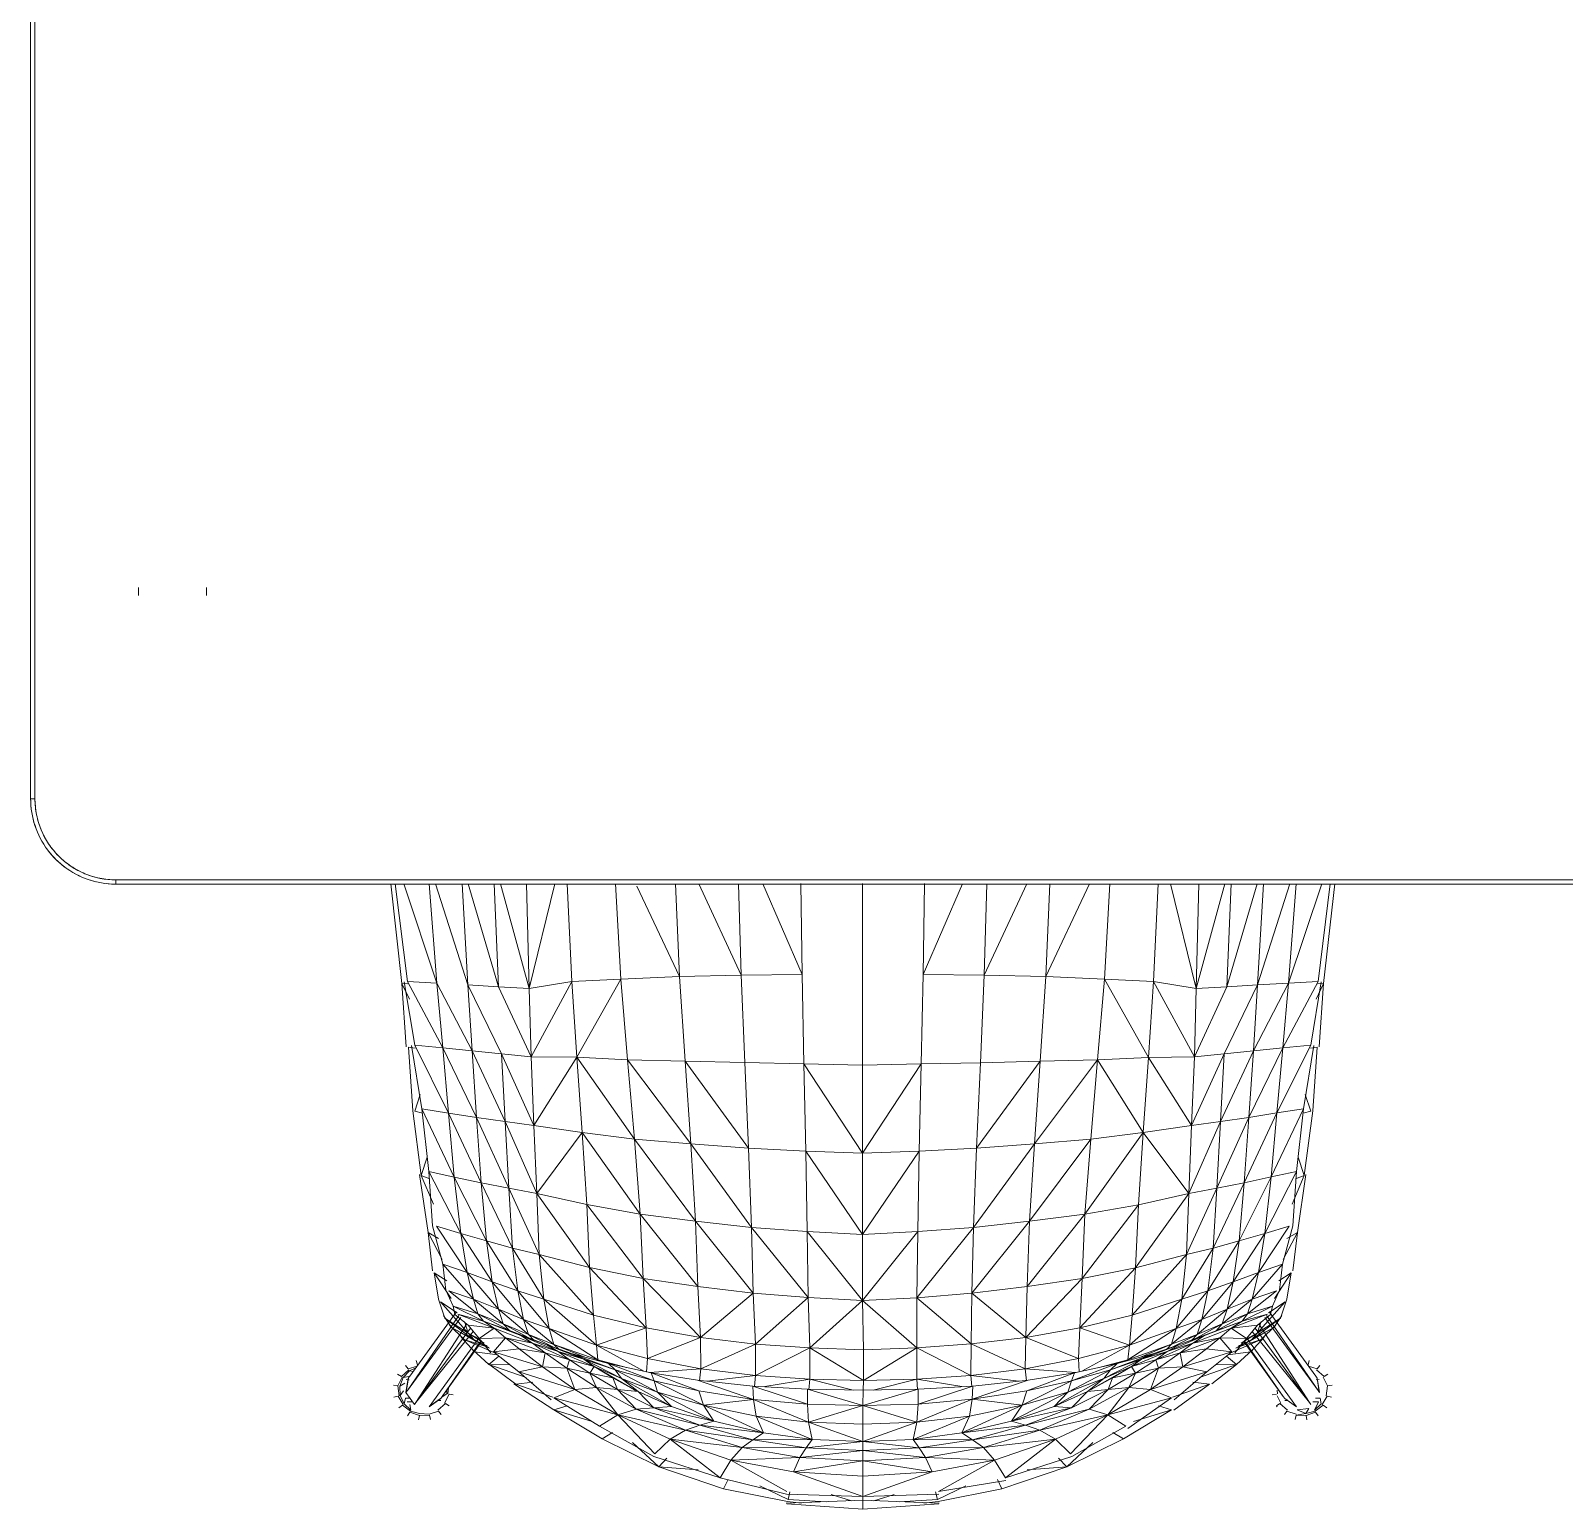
# Model space of a CAD drawing. Header units: millimetres. Extents: x 155927 to 295199, y -4084 to 97293.
# Drawn here: x 186419 to 187138, y 16152 to 16845 of the extents above; entities that cross this region are included whole.
import ezdxf

# ---------------------------------------------------------------- set-up
doc = ezdxf.new("R2010")
doc.units = ezdxf.units.MM
doc.header["$MEASUREMENT"] = 0
doc.layers.get('0').update_dxf_attribs({"linetype": 'CONTINUOUS'})
doc.layers.add('G-IMPT', color=8, linetype='CONTINUOUS', lineweight=9)

# ---------------------------------------------------------------- blocks, each defined once
blk = doc.blocks.new('OLA high stool - Kin high stool_dwg_KIN602 - GLIDES-V476-Level 2')
at = {"layer": 'G-IMPT'}
for p, q in [((-8.325, 8.349), (-8.215, 8.496)), ((-8.264, 8.564), (-8.215, 8.496)), ((-8.203, 8.48), (-8.046, 8.574)), ((-8.066, 8.655), (-8.046, 8.574)), ((-8.041, 8.554), (-7.859, 8.581)), ((-7.848, 8.663), (-7.859, 8.581)), ((-7.859, 8.581), (-7.695, 8.499)), ((-7.643, 8.587), (-7.684, 8.516)), ((-7.684, 8.516), (-7.564, 8.377)), ((-8.413, 8.404), (-8.342, 8.359)), ((-8.342, 8.359), (-8.407, 8.184)), ((-8.325, 8.349), (-8.367, 8.178)), ((-8.367, 8.178), (-8.278, 8.234)), ((-8.308, 8.338), (-8.192, 8.463)), ((-8.308, 8.338), (-8.153, 8.41)), ((-8.298, 8.02), (-8.278, 8.234)), ((-8.192, 8.463), (-8.087, 8.441)), ((-8.153, 8.41), (-8.15, 8.309)), ((-8.087, 8.441), (-8.088, 8.354)), ((-7.738, 8.426), (-7.745, 8.372)), ((-7.483, 8.439), (-7.547, 8.389)), ((-7.547, 8.389), (-7.493, 8.226)), ((-7.392, 8.24), (-7.47, 8.219)), ((-8.407, 8.184), (-8.488, 8.199)), ((-8.48, 7.981), (-8.4, 7.998)), ((-8.407, 8.184), (-8.4, 7.998)), ((-8.4, 7.998), (-8.367, 8.178)), ((-8.322, 7.828), (-8.38, 8.002)), ((-8.367, 8.178), (-8.298, 8.02)), ((-8.389, 7.783), (-8.322, 7.828)), ((-8.185, 7.701), (-8.306, 7.84)), ((-8.229, 7.634), (-8.247, 7.651)), ((-8.229, 7.634), (-8.185, 7.701)), ((-8.04, 7.651), (-8.175, 7.718)), ((-8.133, 7.86), (-8.13, 7.788)), ((-8.13, 7.788), (-8.123, 7.847)), ((-7.935, 7.651), (-8.007, 7.656)), ((-8.025, 7.558), (-8.01, 7.636)), ((-8.185, -7.701), (-8.229, -7.634)), ((-8.01, -7.636), (-8.175, -7.718)), ((-8.01, -7.636), (-8.025, -7.558)), ((-8.322, -7.828), (-8.389, -7.783)), ((-8.322, -7.828), (-8.38, -8.002)), ((-8.185, -7.701), (-8.306, -7.84)), ((-8.133, -7.86), (-8.13, -7.788)), ((-8.13, -7.788), (-8.122, -7.846)), ((-8.004, -7.676), (-8.062, -7.763)), ((-7.893, -7.648), (-8.007, -7.656)), ((-8.004, -7.676), (-7.936, -7.679)), ((-8.488, -8.199), (-8.407, -8.184)), ((-8.4, -7.998), (-8.48, -7.981)), ((-8.4, -7.998), (-8.407, -8.184)), ((-8.407, -8.184), (-8.342, -8.359)), ((-8.38, -8.002), (-8.367, -8.178)), ((-8.325, -8.349), (-8.367, -8.178)), ((-8.342, -8.359), (-8.413, -8.404)), ((-8.325, -8.349), (-8.215, -8.496)), ((-8.308, -8.338), (-8.203, -8.357)), ((-8.308, -8.338), (-8.192, -8.463)), ((-8.203, -8.48), (-8.046, -8.574)), ((-8.192, -8.463), (-8.087, -8.441)), ((-8.192, -8.463), (-8.087, -8.441)), ((-8.192, -8.463), (-8.036, -8.535)), ((-8.153, -8.41), (-8.15, -8.309)), ((-8.087, -8.441), (-8.088, -8.354)), ((-8.036, -8.535), (-7.948, -8.474)), ((-8.036, -8.535), (-7.948, -8.474)), ((-7.866, -8.541), (-7.806, -8.451)), ((-7.866, -8.541), (-7.806, -8.451)), ((-7.866, -8.541), (-7.705, -8.482)), ((-7.738, -8.426), (-7.744, -8.372)), ((-7.705, -8.482), (-7.58, -8.365)), ((-7.705, -8.482), (-7.684, -8.376)), ((-7.705, -8.482), (-7.684, -8.376)), ((-7.684, -8.516), (-7.564, -8.377)), ((-7.58, -8.365), (-7.593, -8.299)), ((-7.58, -8.365), (-7.593, -8.299)), ((-7.58, -8.365), (-7.528, -8.251)), ((-7.547, -8.389), (-7.493, -8.226)), ((-7.547, -8.389), (-7.483, -8.439)), ((-7.47, -8.219), (-7.392, -8.24)), ((-8.215, -8.496), (-8.264, -8.564)), ((-8.046, -8.574), (-8.066, -8.655)), ((-8.041, -8.554), (-7.859, -8.581)), ((-8.036, -8.535), (-7.866, -8.541)), ((-7.859, -8.581), (-7.695, -8.499)), ((-7.859, -8.581), (-7.848, -8.663)), ((-7.684, -8.516), (-7.643, -8.587))]:
    blk.add_line(p, q, dxfattribs=at)
blk = doc.blocks.new('OLA high stool - Kin high stool_dwg_KIN602 - FRAME-1332777-Level 2')
at = {"layer": 'G-IMPT'}
for p, q in [((0.082, 16.677), (0.046, 16.703)), ((0.266, 16.861), (0.302, 16.835)), ((0.266, 16.861), (0.53, 16.819)), ((0.272, 16.857), (0.528, 16.816)), ((1.689, 15.884), (0.302, 16.835)), ((0.302, 16.835), (1.651, 15.849)), ((0.566, 16.793), (0.53, 16.819)), ((1.757, 15.93), (0.566, 16.793)), ((1.269, 15.517), (0, 16.437)), ((0.155, 16.219), (0, 16.437)), ((1.531, 15.739), (0.082, 16.677)), ((0.082, 16.677), (1.455, 15.673)), ((0.082, 16.677), (1.391, 15.62)), ((0.156, 16.222), (0.031, 16.396)), ((0.191, 16.192), (0.155, 16.218)), ((1.227, 15.473), (0.191, 16.192)), ((0.191, 16.192), (1.215, 15.46)), ((0, 0.425), (1.269, 1.344)), ((1.391, 1.242), (0.082, 0.184)), ((0.082, 0.184), (1.455, 1.188)), ((0.191, 0.669), (1.214, 1.401)), ((0.191, 0.669), (1.227, 1.388)), ((1.531, 1.122), (0.082, 0.184)), ((0.302, 0.026), (1.651, 1.013)), ((0.302, 0.026), (1.689, 0.978)), ((0.566, 0.068), (1.757, 0.931)), ((0, 0.425), (0.155, 0.643)), ((0.156, 0.64), (0.031, 0.465)), ((0.191, 0.669), (0.155, 0.643)), ((0.082, 0.184), (0.046, 0.158)), ((0.046, 0.158), (0.266, 0)), ((0.266, 0), (0.53, 0.043)), ((0.266, 0), (0.302, 0.026)), ((0.529, 0.044), (0.272, 0.004)), ((0.566, 0.068), (0.53, 0.043))]:
    blk.add_line(p, q, dxfattribs=at)
blk = doc.blocks.new('OLA high stool - Kin high stool_dwg_KIN602 - SHELL-V507-Level 2')
at = {"layer": 'G-IMPT'}
for p, q in [((-0.434, 8.506), (-1.605, 8.425)), ((-0.434, 8.506), (-0.723, 8.366)), ((-0.441, 8.398), (-0.434, 8.506)), ((-0.434, 8.506), (1.402, 8.713)), ((-0.397, 8.403), (1.402, 8.628)), ((-3.975, 8.149), (-2.784, 8.305)), ((-2.827, 8.128), (-2.792, 8.268)), ((-2.823, 7.646), (-1.571, 8.268)), ((-2.484, 8.166), (-2.792, 8.268)), ((-2.784, 8.305), (-1.609, 8.385)), ((-2.748, 8.137), (-1.576, 8.326)), ((-1.609, 8.385), (-1.628, 8.262)), ((-1.622, 7.753), (-0.397, 8.403)), ((-1.571, 8.268), (-1.622, 7.753)), ((-1.571, 8.268), (-0.404, 8.462)), ((-0.428, 7.859), (1.402, 8.471)), ((-0.397, 8.403), (-0.428, 7.859)), ((-5.733, 7.939), (-5.031, 8.022)), ((-4.908, 7.939), (-5.61, 7.749)), ((-5.031, 8.022), (-5.527, 7.763)), ((-5.031, 8.022), (-5.141, 7.829)), ((-5.047, 7.421), (-3.9, 8.007)), ((-3.961, 8.18), (-5.031, 8.022)), ((-3.9, 8.007), (-4.908, 7.939)), ((-3.975, 8.149), (-4.506, 7.925)), ((-4.038, 7.988), (-3.975, 8.149)), ((-4.004, 7.539), (-2.748, 8.137)), ((-3.9, 8.007), (-4.004, 7.539)), ((-3.638, 8.037), (-3.975, 8.149)), ((-3.9, 8.007), (-2.748, 8.137)), ((-2.748, 8.137), (-2.823, 7.646)), ((-0.428, 7.859), (1.403, 8.001)), ((-6.611, 7.712), (-6.98, 7.22)), ((-6.308, 7.795), (-6.884, 7.283)), ((-6.884, 7.283), (-6.611, 7.712)), ((-6.559, 7.738), (-6.783, 7.59)), ((-6.26, 7.828), (-6.611, 7.712)), ((-6.308, 7.795), (-6.511, 7.487)), ((-6.095, 7.695), (-6.386, 7.561)), ((-5.773, 7.909), (-6.26, 7.828)), ((-6.259, 7.187), (-5.61, 7.749)), ((-5.773, 7.909), (-6.247, 7.599)), ((-5.61, 7.749), (-6.095, 7.695)), ((-5.92, 7.678), (-5.773, 7.909)), ((-5.769, 7.303), (-4.91, 7.869)), ((-5.61, 7.749), (-5.769, 7.303)), ((-5.047, 7.421), (-4.91, 7.869)), ((-4.111, 7.04), (-2.823, 7.646)), ((-2.823, 7.646), (-4.004, 7.539)), ((-2.904, 7.127), (-1.622, 7.753)), ((-2.823, 7.646), (-2.904, 7.127)), ((-2.823, 7.646), (-1.622, 7.753)), ((-1.677, 7.21), (-0.428, 7.859)), ((-1.622, 7.753), (-1.677, 7.21)), ((-1.622, 7.753), (-0.428, 7.859)), ((-0.461, 7.289), (1.403, 7.886)), ((-0.428, 7.859), (-0.461, 7.289)), ((-6.962, 7.409), (-7.228, 7.164)), ((-6.783, 7.59), (-7.149, 6.902)), ((-6.783, 7.59), (-7.027, 7.157)), ((-6.74, 7.626), (-7.002, 7.356)), ((-6.795, 6.801), (-6.538, 7.471)), ((-6.541, 7.529), (-6.741, 7.285)), ((-6.662, 7.001), (-6.386, 7.561)), ((-6.662, 7.001), (-6.538, 7.471)), ((-6.386, 7.561), (-6.541, 7.529)), ((-6.529, 7.104), (-6.103, 7.637)), ((-6.529, 7.104), (-6.386, 7.561)), ((-6.259, 7.187), (-6.103, 7.637)), ((-5.939, 6.838), (-5.047, 7.421)), ((-5.769, 7.303), (-5.047, 7.421)), ((-5.185, 6.946), (-4.004, 7.539)), ((-5.185, 6.946), (-5.047, 7.421)), ((-5.047, 7.421), (-4.004, 7.539)), ((-4.004, 7.539), (-4.111, 7.04)), ((-0.461, 7.289), (1.403, 7.396)), ((-7.461, 6.9), (-7.191, 7.197)), ((-7.228, 7.164), (-7.287, 6.741)), ((-7.002, 7.356), (-7.257, 6.779)), ((-6.985, 7.081), (-7.247, 6.867)), ((-7.161, 6.888), (-7.027, 7.157)), ((-7.002, 7.356), (-7.149, 6.902)), ((-7.027, 7.157), (-7.149, 6.902)), ((-6.884, 7.283), (-7.072, 6.985)), ((-7.002, 7.18), (-6.884, 7.283)), ((-7.001, 7.063), (-6.884, 7.283)), ((-6.741, 7.285), (-6.985, 7.081)), ((-6.97, 6.594), (-6.985, 7.081)), ((-6.985, 7.081), (-6.795, 6.801)), ((-6.668, 7.352), (-6.884, 7.283)), ((-6.84, 6.521), (-6.529, 7.104)), ((-6.795, 6.801), (-6.741, 7.285)), ((-6.715, 6.636), (-6.259, 7.187)), ((-6.529, 7.104), (-6.715, 6.636)), ((-6.662, 7.001), (-6.529, 7.104)), ((-6.529, 7.104), (-6.259, 7.187)), ((-6.444, 6.724), (-5.769, 7.303)), ((-6.444, 6.724), (-6.259, 7.187)), ((-6.259, 7.187), (-5.769, 7.303)), ((-5.769, 7.303), (-5.939, 6.838)), ((-4.213, 6.533), (-2.904, 7.127)), ((-4.111, 7.04), (-2.904, 7.127)), ((-2.982, 6.602), (-1.677, 7.21)), ((-2.904, 7.127), (-2.982, 6.602)), ((-2.904, 7.127), (-1.677, 7.21)), ((-1.731, 6.668), (-0.461, 7.289)), ((-1.731, 6.668), (-1.677, 7.21)), ((-1.677, 7.21), (-0.461, 7.289)), ((-0.461, 7.289), (-0.493, 6.722)), ((-0.493, 6.722), (1.403, 7.281)), ((-7.461, 6.9), (-7.822, 6.442)), ((-7.461, 6.9), (-7.701, 6.215)), ((-7.229, 6.813), (-7.602, 6.35)), ((-7.504, 5.91), (-7.229, 6.813)), ((-7.47, 6.514), (-7.461, 6.9)), ((-7.309, 6.714), (-7.461, 6.9)), ((-7.176, 6.343), (-7.229, 6.813)), ((-7.229, 6.813), (-6.97, 6.594)), ((-7.075, 7.042), (-7.119, 6.934)), ((-7.071, 6.094), (-6.795, 6.801)), ((-6.97, 6.594), (-6.795, 6.801)), ((-6.931, 6.309), (-6.662, 7.001)), ((-6.84, 6.521), (-6.662, 7.001)), ((-6.795, 6.801), (-6.662, 7.001)), ((-6.632, 6.261), (-5.939, 6.838)), ((-6.444, 6.724), (-5.939, 6.838)), ((-6.107, 6.368), (-5.185, 6.946)), ((-5.939, 6.838), (-6.107, 6.368)), ((-5.939, 6.838), (-5.185, 6.946)), ((-5.315, 6.465), (-4.111, 7.04)), ((-5.315, 6.465), (-5.185, 6.946)), ((-5.185, 6.946), (-4.111, 7.04)), ((-4.111, 7.04), (-4.213, 6.533)), ((-0.493, 6.722), (1.404, 6.8)), ((-6.97, 6.594), (-7.249, 5.861)), ((-7.176, 6.343), (-6.97, 6.594)), ((-7.104, 5.833), (-6.84, 6.521)), ((-7.071, 6.094), (-6.97, 6.594)), ((-7.004, 6.109), (-6.715, 6.636)), ((-6.953, 6.25), (-6.84, 6.521)), ((-6.931, 6.309), (-6.84, 6.521)), ((-6.913, 6.172), (-6.444, 6.724)), ((-6.913, 6.172), (-6.715, 6.636)), ((-6.715, 6.636), (-6.84, 6.521)), ((-6.715, 6.636), (-6.444, 6.724)), ((-6.632, 6.261), (-6.444, 6.724)), ((-5.432, 5.974), (-4.213, 6.533)), ((-4.213, 6.533), (-5.315, 6.465)), ((-4.306, 6.017), (-2.982, 6.602)), ((-4.213, 6.533), (-4.306, 6.017)), ((-4.213, 6.533), (-2.982, 6.602)), ((-3.057, 6.07), (-1.731, 6.668)), ((-2.982, 6.602), (-3.057, 6.07)), ((-1.731, 6.668), (-2.982, 6.602)), ((-0.493, 6.722), (-1.786, 6.121)), ((-1.786, 6.121), (-1.731, 6.668)), ((-0.493, 6.722), (-0.525, 6.154)), ((-0.525, 6.154), (1.404, 6.684)), ((-8.309, 5.741), (-7.829, 6.402)), ((-7.602, 6.35), (-8.113, 5.749)), ((-7.829, 6.402), (-8.065, 5.719)), ((-7.926, 5.31), (-7.602, 6.35)), ((-7.829, 6.402), (-7.791, 6.093)), ((-7.602, 6.35), (-7.504, 5.91)), ((-7.504, 5.91), (-7.176, 6.343)), ((-7.249, 5.861), (-7.176, 6.343)), ((-6.931, 6.309), (-7.222, 5.62)), ((-7.104, 5.833), (-6.931, 6.309)), ((-7.091, 5.7), (-6.632, 6.261)), ((-6.931, 6.309), (-7.071, 6.094)), ((-6.913, 6.172), (-6.632, 6.261)), ((-6.802, 5.788), (-6.107, 6.368)), ((-6.802, 5.788), (-6.632, 6.261)), ((-6.632, 6.261), (-6.107, 6.368)), ((-6.258, 5.888), (-5.315, 6.465)), ((-6.107, 6.368), (-6.258, 5.888)), ((-6.107, 6.368), (-5.315, 6.465)), ((-5.432, 5.974), (-5.315, 6.465)), ((-7.071, 6.094), (-7.377, 5.411)), ((-7.071, 6.094), (-7.249, 5.861)), ((-7.222, 5.62), (-7.071, 6.094)), ((-7.141, 5.722), (-6.913, 6.172)), ((-7.091, 5.7), (-6.913, 6.172)), ((-6.913, 6.172), (-7.019, 6.067)), ((-6.552, 4.975), (-5.432, 5.974)), ((-6.258, 5.888), (-5.432, 5.974)), ((-5.678, 5.037), (-4.306, 6.017)), ((-5.678, 5.037), (-5.432, 5.974)), ((-5.432, 5.974), (-4.306, 6.017)), ((-4.306, 6.017), (-4.515, 5.088)), ((-4.306, 6.017), (-3.057, 6.07)), ((-4.306, 6.017), (-3.185, 5.176)), ((-3.057, 6.07), (-3.185, 5.176)), ((-3.057, 6.07), (-1.786, 6.121)), ((-3.057, 6.07), (-1.797, 5.276)), ((-1.797, 5.276), (-1.786, 6.121)), ((-1.786, 6.121), (-0.525, 6.154)), ((-1.786, 6.121), (-0.399, 5.369)), ((1.404, 6.204), (-0.525, 6.154)), ((-0.525, 6.154), (1.405, 5.68)), ((-0.525, 6.154), (-0.399, 5.369)), ((-8.835, 4.811), (-8.303, 5.701)), ((-8.644, 4.891), (-8.078, 5.701)), ((-8.303, 5.701), (-8.514, 4.995)), ((-8.392, 4.523), (-8.078, 5.701)), ((-8.228, 5.458), (-8.303, 5.701)), ((-7.926, 5.31), (-8.078, 5.701)), ((-7.504, 5.91), (-7.926, 5.31)), ((-7.533, 5.461), (-7.504, 5.91)), ((-7.533, 5.461), (-7.249, 5.861)), ((-7.249, 5.861), (-7.504, 5.91)), ((-7.378, 4.894), (-6.802, 5.788)), ((-7.378, 4.894), (-7.091, 5.7)), ((-7.249, 5.861), (-7.377, 5.411)), ((-7.365, 5.145), (-7.104, 5.833)), ((-7.327, 5.128), (-7.091, 5.7)), ((-7.265, 5.354), (-7.104, 5.833)), ((-7.222, 5.62), (-7.104, 5.833)), ((-7.178, 5.613), (-7.091, 5.7)), ((-7.107, 4.921), (-6.258, 5.888)), ((-7.107, 4.921), (-6.802, 5.788)), ((-6.802, 5.788), (-7.091, 5.7)), ((-6.802, 5.788), (-6.258, 5.888)), ((-6.258, 5.888), (-6.552, 4.975)), ((-7.533, 5.461), (-7.926, 5.31)), ((-7.891, 4.911), (-7.533, 5.461)), ((-7.623, 5.036), (-7.533, 5.461)), ((-7.377, 5.411), (-7.623, 5.036)), ((-7.377, 5.411), (-7.533, 5.461)), ((-7.222, 5.62), (-7.498, 4.96)), ((-7.498, 4.96), (-7.377, 5.411)), ((-7.377, 5.411), (-7.222, 5.62)), ((-7.222, 5.62), (-7.365, 5.145)), ((1.405, 5.454), (-0.399, 5.369)), ((-7.926, 5.31), (-8.392, 4.523)), ((-7.891, 4.911), (-7.926, 5.31)), ((-7.723, 4.452), (-7.365, 5.145)), ((-7.56, 4.571), (-7.265, 5.354)), ((-7.56, 4.571), (-7.365, 5.145)), ((-7.365, 5.145), (-7.498, 4.96)), ((-7.445, 4.695), (-7.265, 5.354)), ((-7.265, 5.354), (-7.365, 5.145)), ((-4.692, 4.102), (-3.185, 5.176)), ((-4.515, 5.088), (-3.185, 5.176)), ((-3.307, 4.208), (-3.185, 5.176)), ((-3.185, 5.176), (-1.797, 5.276)), ((-3.185, 5.176), (-1.841, 4.334)), ((-1.797, 5.276), (-1.841, 4.334)), ((-0.399, 5.369), (-1.797, 5.276)), ((-1.797, 5.276), (-0.352, 4.46)), ((-0.399, 5.369), (-0.352, 4.46)), ((-9.161, 3.857), (-8.6, 4.857)), ((-8.6, 4.857), (-8.392, 4.523)), ((-7.891, 4.911), (-8.392, 4.523)), ((-7.891, 4.911), (-8.289, 4.181)), ((-7.965, 4.146), (-7.498, 4.96)), ((-7.928, 4.528), (-7.623, 5.036)), ((-7.928, 4.528), (-7.891, 4.911)), ((-7.623, 5.036), (-7.891, 4.911)), ((-7.723, 4.452), (-7.498, 4.96)), ((-7.708, 4.611), (-7.623, 5.036)), ((-7.708, 4.611), (-7.498, 4.96)), ((-7.498, 4.96), (-7.623, 5.036)), ((-7.586, 4.046), (-7.107, 4.921)), ((-7.518, 4.363), (-7.378, 4.894)), ((-7.472, 4.571), (-7.378, 4.894)), ((-7.378, 4.894), (-7.107, 4.921)), ((-7.107, 4.921), (-7.355, 3.982)), ((-6.552, 4.975), (-7.107, 4.921)), ((-7.107, 4.921), (-6.787, 4.004)), ((-6.787, 4.004), (-5.678, 5.037)), ((-6.787, 4.004), (-6.552, 4.975)), ((-6.552, 4.975), (-5.678, 5.037)), ((-5.877, 4.047), (-4.515, 5.088)), ((-5.678, 5.037), (-5.877, 4.047)), ((-5.678, 5.037), (-4.515, 5.088)), ((-4.515, 5.088), (-4.692, 4.102)), ((-9.351, 3.765), (-8.835, 4.811)), ((-8.72, 4.618), (-8.835, 4.811)), ((-7.973, 3.786), (-7.56, 4.571)), ((-7.965, 4.146), (-7.708, 4.611)), ((-7.708, 4.611), (-7.928, 4.528)), ((-7.767, 3.851), (-7.445, 4.695)), ((-7.767, 3.851), (-7.56, 4.571)), ((-7.723, 4.452), (-7.56, 4.571)), ((-7.616, 3.911), (-7.445, 4.695)), ((-7.56, 4.571), (-7.445, 4.695)), ((-0.352, 4.46), (1.406, 4.56)), ((-8.906, 4.247), (-9.351, 3.765)), ((-9.111, 3.837), (-8.392, 4.523)), ((-8.392, 4.523), (-8.843, 3.556)), ((-8.392, 4.523), (-8.675, 3.27)), ((-8.392, 4.523), (-8.289, 4.181)), ((-7.928, 4.528), (-8.289, 4.181)), ((-7.928, 4.528), (-8.261, 3.856)), ((-8.242, 3.532), (-7.723, 4.452)), ((-7.973, 3.786), (-7.723, 4.452)), ((-7.965, 4.146), (-7.928, 4.528)), ((-7.723, 4.452), (-7.965, 4.146)), ((-3.394, 3.168), (-1.841, 4.334)), ((-3.307, 4.208), (-1.841, 4.334)), ((-1.867, 3.272), (-1.841, 4.334)), ((-1.841, 4.334), (-0.352, 4.46)), ((-0.352, 4.46), (-0.307, 3.377)), ((-8.675, 3.27), (-8.289, 4.181)), ((-8.289, 4.181), (-8.585, 3.006)), ((-7.965, 4.146), (-8.261, 3.856)), ((-8.242, 3.532), (-7.965, 4.146)), ((-7.597, 3.995), (-7.355, 3.982)), ((-7.355, 3.982), (-7.541, 3.001)), ((-7.355, 3.982), (-6.787, 4.004)), ((-7.355, 3.982), (-6.963, 3.009)), ((-6.963, 3.009), (-5.877, 4.047)), ((-6.787, 4.004), (-6.963, 3.009)), ((-6.787, 4.004), (-5.877, 4.047)), ((-6.024, 3.035), (-4.692, 4.102)), ((-6.024, 3.035), (-5.877, 4.047)), ((-5.877, 4.047), (-4.692, 4.102)), ((-4.821, 3.081), (-3.307, 4.208)), ((-4.692, 4.102), (-4.821, 3.081)), ((-4.692, 4.102), (-3.307, 4.208)), ((-3.307, 4.208), (-3.394, 3.168)), ((-0.307, 3.377), (1.406, 4.184)), ((-9.761, 2.567), (-9.351, 3.765)), ((-9.554, 2.632), (-9.161, 3.857)), ((-9.351, 3.765), (-9.406, 3.035)), ((-9.192, 3.616), (-9.351, 3.765)), ((-9.111, 3.837), (-8.843, 3.556)), ((-8.261, 3.856), (-8.585, 3.006)), ((-8.261, 3.856), (-8.509, 2.746)), ((-8.509, 2.746), (-7.973, 3.786)), ((-8.261, 3.856), (-8.242, 3.532)), ((-8.242, 3.532), (-7.973, 3.786)), ((-8.217, 2.942), (-7.767, 3.851)), ((-8.217, 2.942), (-7.973, 3.786)), ((-7.973, 3.786), (-7.767, 3.851)), ((-7.948, 3.026), (-7.616, 3.911)), ((-7.767, 3.851), (-7.948, 3.026)), ((-7.767, 3.851), (-7.616, 3.911)), ((-7.754, 3.053), (-7.616, 3.911)), ((-7.61, 3.939), (-7.541, 3.001)), ((-9.554, 2.632), (-8.843, 3.556)), ((-8.843, 3.556), (-9.228, 2.432)), ((-8.843, 3.556), (-8.996, 2.227)), ((-8.843, 3.556), (-8.675, 3.27)), ((-8.242, 3.532), (-8.509, 2.746)), ((-0.307, 3.377), (1.407, 3.456)), ((-8.675, 3.27), (-8.996, 2.227)), ((-8.675, 3.27), (-8.851, 2.028)), ((-8.585, 3.006), (-8.675, 3.27)), ((-4.935, 2.045), (-3.394, 3.168)), ((-4.821, 3.081), (-3.394, 3.168)), ((-3.471, 2.102), (-1.867, 3.272)), ((-3.394, 3.168), (-3.471, 2.102)), ((-3.394, 3.168), (-1.867, 3.272)), ((-1.867, 3.272), (-1.895, 2.171)), ((-0.307, 3.377), (-1.867, 3.272)), ((-0.307, 3.377), (-0.279, 2.24)), ((-8.585, 3.006), (-8.851, 2.028)), ((-8.585, 3.006), (-8.727, 1.831)), ((-8.727, 1.831), (-8.217, 2.942)), ((-8.585, 3.006), (-8.509, 2.746)), ((-8.509, 2.746), (-8.217, 2.942)), ((-8.217, 2.942), (-8.417, 1.968)), ((-7.948, 3.026), (-8.217, 2.942)), ((-8.106, 2.018), (-8.217, 2.942)), ((-8.106, 2.018), (-7.754, 3.053)), ((-8.106, 2.018), (-7.948, 3.026)), ((-7.863, 2.033), (-7.754, 3.053)), ((-7.772, 2.888), (-7.664, 1.994)), ((-7.541, 3.001), (-7.764, 3.025)), ((-7.541, 3.001), (-7.664, 1.994)), ((-6.963, 3.009), (-7.541, 3.001)), ((-7.541, 3.001), (-7.084, 1.999)), ((-6.963, 3.009), (-7.084, 1.999)), ((-6.963, 3.009), (-6.024, 3.035)), ((-6.148, 2.013), (-6.963, 3.009)), ((-6.148, 2.013), (-4.821, 3.081)), ((-6.148, 2.013), (-6.024, 3.035)), ((-6.024, 3.035), (-4.821, 3.081)), ((-4.821, 3.081), (-4.935, 2.045)), ((-0.279, 2.24), (1.407, 3.026)), ((-9.994, 1.391), (-9.761, 2.567)), ((-9.604, 2.642), (-9.807, 1.398)), ((-9.584, 2.486), (-9.761, 2.567)), ((-9.228, 2.432), (-9.554, 2.632)), ((-8.727, 1.831), (-8.509, 2.746)), ((-9.807, 1.398), (-9.228, 2.432)), ((-9.447, 1.28), (-9.228, 2.432)), ((-9.228, 2.432), (-8.996, 2.227)), ((-9.228, 2.432), (-9.179, 1.159)), ((-0.279, 2.24), (1.408, 2.29)), ((-8.996, 2.227), (-9.179, 1.159)), ((-8.996, 2.227), (-9.001, 1.044)), ((-8.851, 2.028), (-9.001, 1.044)), ((-8.996, 2.227), (-8.851, 2.028)), ((-8.851, 2.028), (-8.727, 1.831)), ((-8.851, 2.028), (-8.847, 0.931)), ((-8.529, 1), (-8.106, 2.018)), ((-8.417, 1.968), (-8.106, 2.018)), ((-8.193, 1.022), (-7.863, 2.033)), ((-8.193, 1.022), (-8.106, 2.018)), ((-7.863, 2.033), (-8.106, 2.018)), ((-7.922, 1.026), (-7.863, 2.033)), ((-7.87, 2.012), (-7.664, 1.994)), ((-7.664, 1.994), (-7.733, 0.999)), ((-7.664, 1.994), (-7.084, 1.999)), ((-7.664, 1.994), (-7.159, 1)), ((-7.159, 1), (-7.084, 1.999)), ((-7.084, 1.999), (-6.148, 2.013)), ((-6.231, 0.998), (-7.084, 1.999)), ((-6.231, 0.998), (-4.935, 2.045)), ((-6.148, 2.013), (-6.231, 0.998)), ((-6.148, 2.013), (-4.935, 2.045)), ((-4.935, 2.045), (-5.013, 1.015)), ((-4.935, 2.045), (-3.471, 2.102)), ((-3.471, 2.102), (-3.526, 1.044)), ((-3.471, 2.102), (-1.895, 2.171)), ((-1.895, 2.171), (-1.919, 1.08)), ((-1.895, 2.171), (-0.279, 2.24)), ((-0.279, 2.24), (-0.27, 1.115)), ((-9.704, 1.902), (-9.955, 1.379)), ((-8.847, 0.931), (-8.417, 1.968)), ((-8.847, 0.931), (-8.727, 1.831)), ((-8.727, 1.831), (-8.417, 1.968)), ((-8.417, 1.968), (-8.529, 1)), ((-7.872, 1.826), (-7.733, 0.999)), ((-0.27, 1.115), (1.408, 1.843)), ((-10.136, 0.001), (-10.033, 1.403)), ((-10.021, 1.13), (-9.994, 1.391)), ((-9.97, 0), (-10.02, 1.412)), ((-9.955, 1.379), (-10, 0.674)), ((-9.811, 1.346), (-9.955, 1.379)), ((-9.899, 0), (-9.859, 1.407)), ((-9.899, 0), (-9.447, 1.28)), ((-9.523, 0), (-9.447, 1.28)), ((-9.179, 1.159), (-9.447, 1.28)), ((-9.447, 1.28), (-9.239, 0)), ((-9.179, 1.159), (-9.239, 0)), ((-9.179, 1.159), (-9.001, 1.044)), ((-9.179, 1.159), (-9.05, 0)), ((-0.27, 1.115), (1.409, 1.14)), ((-9.001, 1.044), (-9.05, 0)), ((-9.001, 1.044), (-8.847, 0.931)), ((-9.001, 1.044), (-8.884, 0)), ((-8.884, 0), (-8.529, 1)), ((-8.884, 0), (-8.847, 0.931)), ((-8.529, 1), (-8.847, 0.931)), ((-8.529, 1), (-8.565, 0)), ((-8.529, 1), (-8.193, 1.022)), ((-8.529, 1), (-8.221, 0.003)), ((-8.221, 0.003), (-7.922, 1.026)), ((-8.221, 0.003), (-8.193, 1.022)), ((-7.922, 1.026), (-8.193, 1.022)), ((-7.94, 0.005), (-7.922, 1.026)), ((-7.733, 0.999), (-7.937, 0.194)), ((-7.733, 0.999), (-7.926, 1.01)), ((-7.159, 1), (-7.758, 0.012)), ((-7.733, 0.999), (-7.758, 0.012)), ((-7.159, 1), (-7.733, 0.999)), ((-7.194, 0.013), (-7.159, 1)), ((-7.159, 1), (-6.231, 0.998)), ((-6.286, -0.006), (-7.159, 1)), ((-6.286, -0.006), (-5.013, 1.015)), ((-6.231, 0.998), (-6.286, -0.006)), ((-6.231, 0.998), (-5.013, 1.015)), ((-5.068, -0.006), (-3.526, 1.044)), ((-5.013, 1.015), (-5.068, -0.006)), ((-3.526, 1.044), (-5.013, 1.015)), ((-3.567, -0.006), (-1.919, 1.08)), ((-3.526, 1.044), (-3.567, -0.006)), ((-3.526, 1.044), (-1.919, 1.08)), ((-1.919, 1.08), (-1.941, -0.004)), ((-1.919, 1.08), (-0.27, 1.115)), ((-9.861, 0.582), (-9.979, 0.204)), ((-10.136, 0.001), (-9.97, 0)), ((-10.033, -1.403), (-10.136, 0.001)), ((-9.899, 0), (-9.97, 0)), ((-9.899, 0), (-9.523, 0)), ((-9.523, 0), (-9.239, 0)), ((-9.447, -1.28), (-9.523, 0)), ((-9.239, 0), (-9.447, -1.28)), ((-9.239, 0), (-9.05, 0)), ((-9.239, 0), (-9.179, -1.159)), ((-9.05, 0), (-9.179, -1.159)), ((-9.05, 0), (-8.884, 0)), ((-9.05, 0), (-9.001, -1.044)), ((-8.884, 0), (-9.001, -1.044)), ((-8.884, 0), (-8.565, 0)), ((-8.847, -0.931), (-8.884, 0)), ((-8.529, -0.999), (-8.884, 0)), ((-8.565, 0), (-8.221, 0.003)), ((-8.565, 0), (-8.529, -0.999)), ((-8.221, 0.003), (-8.529, -0.999)), ((-8.221, 0.003), (-7.94, 0.005)), ((-8.193, -1.018), (-8.221, 0.003)), ((-7.922, -1.019), (-8.221, 0.003)), ((-7.94, 0.009), (-7.758, 0.012)), ((-7.922, -1.019), (-7.94, 0.005)), ((-7.758, 0.012), (-7.194, 0.013)), ((-7.758, 0.012), (-7.159, -0.978)), ((-7.758, 0.012), (-7.734, -0.979)), ((-7.194, 0.013), (-6.286, -0.006)), ((-7.159, -0.978), (-7.194, 0.013)), ((-10.02, -1.412), (-9.97, 0)), ((-9.979, -0.205), (-9.861, -0.582)), ((-9.447, -1.28), (-9.899, 0)), ((-9.859, -1.407), (-9.899, 0)), ((-7.937, -0.176), (-7.734, -0.979)), ((-7.159, -0.978), (-6.286, -0.006)), ((-6.286, -0.006), (-5.068, -0.006)), ((-5.013, -1.025), (-6.286, -0.006)), ((-6.286, -0.006), (-6.23, -1.008)), ((-5.068, -0.006), (-3.567, -0.006)), ((-3.526, -1.053), (-5.068, -0.006)), ((-5.068, -0.006), (-5.013, -1.025)), ((-3.567, -0.006), (-1.941, -0.004)), ((-3.526, -1.053), (-3.567, -0.006)), ((-1.918, -1.087), (-3.567, -0.006)), ((-1.941, -0.004), (-0.275, -0.003)), ((-1.941, -0.004), (-1.918, -1.087)), ((-0.275, -0.003), (1.41, -0.003)), ((-10, -0.675), (-9.955, -1.379)), ((-9.994, -1.391), (-10.021, -1.13)), ((-9.001, -1.044), (-9.179, -1.159)), ((-8.847, -0.931), (-9.001, -1.044)), ((-9.001, -1.044), (-8.851, -2.028)), ((-9.001, -1.044), (-8.996, -2.227)), ((-8.847, -0.931), (-8.851, -2.028)), ((-8.727, -1.831), (-8.847, -0.931)), ((-8.418, -1.967), (-8.847, -0.931)), ((-8.529, -0.999), (-8.847, -0.931)), ((-8.529, -0.999), (-8.193, -1.018)), ((-8.107, -2.015), (-8.529, -0.999)), ((-8.529, -0.999), (-8.418, -1.967)), ((-8.107, -2.015), (-8.193, -1.018)), ((-7.864, -2.026), (-8.193, -1.018)), ((-7.922, -1.019), (-8.193, -1.018)), ((-7.734, -0.979), (-7.929, -0.993)), ((-7.864, -2.026), (-7.922, -1.019)), ((-7.734, -0.979), (-7.872, -1.806)), ((-7.159, -0.978), (-7.734, -0.979)), ((-7.734, -0.979), (-7.666, -1.978)), ((-7.159, -0.978), (-7.666, -1.978)), ((-7.086, -1.982), (-7.159, -0.978)), ((-6.23, -1.008), (-7.159, -0.978)), ((-7.086, -1.982), (-6.23, -1.008)), ((-6.23, -1.008), (-5.013, -1.025)), ((-4.935, -2.053), (-6.23, -1.008)), ((-6.23, -1.008), (-6.148, -2.021)), ((-5.013, -1.025), (-3.526, -1.053)), ((-5.013, -1.025), (-4.935, -2.053)), ((-3.471, -2.11), (-3.526, -1.053)), ((-3.526, -1.053), (-1.918, -1.087)), ((-1.918, -1.087), (-0.27, -1.12)), ((-1.918, -1.087), (-1.894, -2.177)), ((-0.27, -1.12), (-0.279, -2.244)), ((1.402, -1.844), (-0.27, -1.12)), ((1.411, -1.145), (-0.27, -1.12)), ((-9.761, -2.567), (-9.994, -1.391)), ((-9.811, -1.346), (-9.955, -1.379)), ((-9.955, -1.379), (-9.704, -1.902)), ((-9.554, -2.632), (-9.859, -1.407)), ((-9.228, -2.432), (-9.807, -1.398)), ((-9.179, -1.159), (-9.447, -1.28)), ((-9.228, -2.432), (-9.447, -1.28)), ((-9.179, -1.159), (-9.228, -2.432)), ((-9.179, -1.159), (-8.996, -2.227)), ((-8.851, -2.028), (-8.727, -1.831)), ((-8.509, -2.746), (-8.727, -1.831)), ((-8.727, -1.831), (-8.584, -3.006)), ((-8.727, -1.831), (-8.418, -1.967)), ((-8.217, -2.942), (-8.727, -1.831)), ((-8.418, -1.967), (-8.107, -2.015)), ((-8.418, -1.967), (-8.217, -2.942)), ((-7.872, -1.999), (-7.666, -1.978)), ((-7.666, -1.978), (-7.773, -2.877)), ((-7.666, -1.978), (-7.086, -1.982)), ((-7.666, -1.978), (-7.542, -2.989)), ((-8.996, -2.227), (-9.228, -2.432)), ((-8.996, -2.227), (-8.851, -2.028)), ((-8.996, -2.227), (-8.675, -3.27)), ((-8.996, -2.227), (-8.843, -3.556)), ((-8.851, -2.028), (-8.584, -3.006)), ((-8.851, -2.028), (-8.675, -3.27)), ((-8.217, -2.942), (-8.107, -2.015)), ((-7.948, -3.023), (-8.107, -2.015)), ((-7.755, -3.048), (-8.107, -2.015)), ((-7.864, -2.026), (-8.107, -2.015)), ((-7.755, -3.048), (-7.864, -2.026)), ((-7.086, -1.982), (-7.542, -2.989)), ((-7.086, -1.982), (-6.965, -2.996)), ((-6.148, -2.021), (-7.086, -1.982)), ((-6.965, -2.996), (-6.148, -2.021)), ((-6.148, -2.021), (-4.935, -2.053)), ((-6.024, -3.041), (-6.148, -2.021)), ((-4.821, -3.087), (-6.148, -2.021)), ((-4.935, -2.053), (-3.471, -2.11)), ((-3.394, -3.173), (-4.935, -2.053)), ((-4.935, -2.053), (-4.821, -3.087)), ((-1.867, -3.277), (-3.471, -2.11)), ((-3.471, -2.11), (-3.394, -3.173)), ((-1.894, -2.177), (-3.471, -2.11)), ((-1.894, -2.177), (-0.279, -2.244)), ((-1.894, -2.177), (-1.867, -3.277)), ((-0.279, -2.244), (-0.307, -3.381)), ((-0.279, -2.244), (1.402, -2.293)), ((1.403, -3.026), (-0.279, -2.244)), ((-9.584, -2.486), (-9.761, -2.567)), ((-9.554, -2.632), (-9.228, -2.432)), ((-9.228, -2.432), (-8.843, -3.556)), ((-9.351, -3.765), (-9.761, -2.567)), ((-8.843, -3.556), (-9.554, -2.632)), ((-9.161, -3.857), (-9.554, -2.632)), ((-8.509, -2.746), (-8.584, -3.006)), ((-7.973, -3.786), (-8.509, -2.746)), ((-8.509, -2.746), (-8.242, -3.532)), ((-8.217, -2.942), (-8.509, -2.746)), ((-8.509, -2.746), (-8.261, -3.855)), ((-9.406, -3.035), (-9.351, -3.765)), ((-8.675, -3.27), (-8.584, -3.006)), ((-8.584, -3.006), (-8.261, -3.855)), ((-8.584, -3.006), (-8.288, -4.181)), ((-8.217, -2.942), (-7.948, -3.023)), ((-7.973, -3.786), (-8.217, -2.942)), ((-7.767, -3.85), (-8.217, -2.942)), ((-7.616, -3.908), (-7.948, -3.023)), ((-7.948, -3.023), (-7.767, -3.85)), ((-7.542, -2.989), (-7.766, -3.016)), ((-7.616, -3.908), (-7.755, -3.048)), ((-7.542, -2.989), (-7.611, -3.933)), ((-7.542, -2.989), (-7.356, -3.974)), ((-6.965, -2.996), (-7.542, -2.989)), ((-6.965, -2.996), (-7.356, -3.974)), ((-5.876, -4.055), (-6.965, -2.996)), ((-6.965, -2.996), (-6.789, -3.996)), ((-6.024, -3.041), (-6.965, -2.996)), ((-5.876, -4.055), (-6.024, -3.041)), ((-6.024, -3.041), (-4.821, -3.087)), ((-4.691, -4.11), (-6.024, -3.041)), ((-3.306, -4.215), (-4.821, -3.087)), ((-4.821, -3.087), (-4.691, -4.11)), ((-3.394, -3.173), (-4.821, -3.087)), ((-8.843, -3.556), (-8.675, -3.27)), ((-8.675, -3.27), (-8.288, -4.181)), ((-8.675, -3.27), (-8.392, -4.523)), ((-1.84, -4.34), (-3.394, -3.173)), ((-3.394, -3.173), (-3.306, -4.215)), ((-1.867, -3.277), (-3.394, -3.173)), ((-1.84, -4.34), (-1.867, -3.277)), ((-1.867, -3.277), (-0.307, -3.381)), ((-0.307, -3.381), (-0.351, -4.465)), ((-0.307, -3.381), (1.403, -3.459)), ((1.364, -4.167), (-0.307, -3.381)), ((-9.192, -3.616), (-9.351, -3.765)), ((-9.111, -3.837), (-8.843, -3.556)), ((-8.843, -3.556), (-8.392, -4.523)), ((-8.261, -3.855), (-8.242, -3.532)), ((-8.242, -3.532), (-7.973, -3.786)), ((-7.965, -4.146), (-8.242, -3.532)), ((-7.723, -4.452), (-8.242, -3.532)), ((-9.351, -3.765), (-8.835, -4.811)), ((-9.351, -3.765), (-8.906, -4.247)), ((-9.161, -3.857), (-8.6, -4.857)), ((-8.392, -4.523), (-9.111, -3.837)), ((-8.261, -3.855), (-8.288, -4.181)), ((-8.261, -3.855), (-7.965, -4.146)), ((-8.261, -3.855), (-7.928, -4.528)), ((-7.723, -4.452), (-7.973, -3.786)), ((-7.973, -3.786), (-7.767, -3.85)), ((-7.56, -4.571), (-7.973, -3.786)), ((-7.767, -3.85), (-7.616, -3.908)), ((-7.56, -4.571), (-7.767, -3.85)), ((-7.446, -4.693), (-7.767, -3.85)), ((-7.446, -4.693), (-7.616, -3.908)), ((-8.288, -4.181), (-8.392, -4.523)), ((-8.288, -4.181), (-7.928, -4.528)), ((-8.288, -4.181), (-7.891, -4.911)), ((-7.928, -4.528), (-7.965, -4.146)), ((-7.965, -4.146), (-7.723, -4.452)), ((-7.708, -4.611), (-7.954, -4.167)), ((-7.498, -4.96), (-7.953, -4.167)), ((-7.599, -3.989), (-7.356, -3.974)), ((-7.107, -4.917), (-7.588, -4.04)), ((-7.356, -3.974), (-6.789, -3.996)), ((-7.356, -3.974), (-7.107, -4.917)), ((-6.789, -3.996), (-7.107, -4.917)), ((-6.789, -3.996), (-5.876, -4.055)), ((-6.553, -4.971), (-6.789, -3.996)), ((-5.677, -5.041), (-6.789, -3.996)), ((-5.876, -4.055), (-4.691, -4.11)), ((-4.514, -5.093), (-5.876, -4.055)), ((-5.876, -4.055), (-5.677, -5.041)), ((-4.691, -4.11), (-3.306, -4.215)), ((-3.184, -5.181), (-4.691, -4.11)), ((-4.691, -4.11), (-4.514, -5.093)), ((-3.306, -4.215), (-1.84, -4.34)), ((-3.184, -5.181), (-3.306, -4.215)), ((-1.796, -5.28), (-3.306, -4.215)), ((-8.392, -4.523), (-8.6, -4.857)), ((-8.392, -4.523), (-7.891, -4.911)), ((-8.392, -4.523), (-7.926, -5.311)), ((-8.078, -5.701), (-8.392, -4.523)), ((-7.891, -4.911), (-7.928, -4.528)), ((-7.623, -5.036), (-7.928, -4.528)), ((-7.928, -4.528), (-7.708, -4.611)), ((-7.723, -4.452), (-7.56, -4.571)), ((-7.498, -4.96), (-7.723, -4.452)), ((-7.365, -5.145), (-7.723, -4.452)), ((-7.379, -4.891), (-7.518, -4.358)), ((-1.84, -4.34), (-0.351, -4.465)), ((-1.84, -4.34), (-1.796, -5.28)), ((-0.351, -4.465), (-1.796, -5.28)), ((-0.351, -4.465), (-0.398, -5.372)), ((1.403, -4.564), (-0.351, -4.465)), ((-8.835, -4.811), (-8.72, -4.618)), ((-8.835, -4.811), (-8.303, -5.701)), ((-7.623, -5.036), (-7.708, -4.611)), ((-7.498, -4.96), (-7.708, -4.611)), ((-7.365, -5.145), (-7.56, -4.571)), ((-7.265, -5.354), (-7.56, -4.571)), ((-7.446, -4.693), (-7.56, -4.571)), ((-7.379, -4.891), (-7.473, -4.568)), ((-7.265, -5.354), (-7.446, -4.693)), ((-8.6, -4.857), (-8.078, -5.701)), ((-8.515, -4.995), (-8.303, -5.701)), ((-7.926, -5.311), (-7.891, -4.911)), ((-7.533, -5.461), (-7.891, -4.911)), ((-7.891, -4.911), (-7.623, -5.036)), ((-7.623, -5.036), (-7.498, -4.96)), ((-7.533, -5.461), (-7.623, -5.036)), ((-7.623, -5.036), (-7.377, -5.411)), ((-7.377, -5.411), (-7.498, -4.96)), ((-7.498, -4.96), (-7.365, -5.145)), ((-7.498, -4.96), (-7.222, -5.62)), ((-7.092, -5.701), (-7.379, -4.891)), ((-6.802, -5.788), (-7.379, -4.891)), ((-7.107, -4.917), (-7.379, -4.891)), ((-6.802, -5.788), (-7.107, -4.917)), ((-6.258, -5.888), (-7.107, -4.917)), ((-6.553, -4.971), (-7.107, -4.917)), ((-5.433, -5.973), (-6.553, -4.971)), ((-6.553, -4.971), (-6.258, -5.888)), ((-5.677, -5.041), (-6.553, -4.971)), ((-5.433, -5.973), (-5.677, -5.041)), ((-5.677, -5.041), (-4.514, -5.093)), ((-4.306, -6.017), (-5.677, -5.041)), ((-4.514, -5.093), (-3.184, -5.181)), ((-4.514, -5.093), (-4.306, -6.017)), ((-8.078, -5.701), (-7.926, -5.311)), ((-7.926, -5.311), (-7.533, -5.461)), ((-7.926, -5.311), (-7.504, -5.91)), ((-7.602, -6.35), (-7.926, -5.311)), ((-7.365, -5.145), (-7.265, -5.354)), ((-7.104, -5.833), (-7.365, -5.145)), ((-7.365, -5.145), (-7.222, -5.62)), ((-7.092, -5.701), (-7.327, -5.127)), ((-7.104, -5.833), (-7.265, -5.354)), ((-3.184, -5.181), (-4.306, -6.017)), ((-3.184, -5.181), (-3.057, -6.07)), ((-1.796, -5.28), (-3.184, -5.181)), ((-1.796, -5.28), (-3.057, -6.07)), ((-1.786, -6.121), (-1.796, -5.28)), ((-0.398, -5.372), (-1.796, -5.28)), ((-0.398, -5.372), (-1.786, -6.121)), ((-0.398, -5.372), (-0.525, -6.154)), ((1.403, -5.456), (-0.398, -5.372)), ((-8.303, -5.701), (-8.228, -5.458)), ((-7.533, -5.461), (-7.377, -5.411)), ((-7.504, -5.91), (-7.533, -5.461)), ((-7.248, -5.861), (-7.533, -5.461)), ((-7.222, -5.62), (-7.377, -5.411)), ((-7.377, -5.411), (-7.071, -6.094)), ((-7.377, -5.411), (-7.248, -5.861)), ((-7.071, -6.094), (-7.222, -5.62)), ((-7.104, -5.833), (-7.222, -5.62)), ((-7.222, -5.62), (-6.931, -6.309)), ((-7.092, -5.701), (-7.178, -5.612)), ((-8.303, -5.701), (-7.822, -6.442)), ((-7.602, -6.35), (-8.113, -5.749)), ((-8.065, -5.719), (-7.829, -6.402)), ((-7.504, -5.91), (-7.602, -6.35)), ((-7.504, -5.91), (-7.248, -5.861)), ((-7.23, -6.813), (-7.504, -5.91)), ((-7.176, -6.343), (-7.504, -5.91)), ((-7.176, -6.343), (-7.248, -5.861)), ((-7.248, -5.861), (-7.071, -6.094)), ((-7.248, -5.861), (-6.969, -6.594)), ((-6.913, -6.172), (-7.141, -5.721)), ((-6.931, -6.309), (-7.104, -5.833)), ((-6.839, -6.521), (-7.104, -5.833)), ((-6.913, -6.172), (-7.092, -5.701)), ((-7.092, -5.701), (-6.802, -5.788)), ((-6.632, -6.261), (-7.092, -5.701)), ((-6.632, -6.261), (-6.802, -5.788)), ((-6.802, -5.788), (-6.258, -5.888)), ((-6.107, -6.368), (-6.802, -5.788)), ((-6.258, -5.888), (-5.433, -5.973)), ((-5.315, -6.465), (-6.258, -5.888)), ((-6.258, -5.888), (-6.107, -6.368)), ((1.403, -5.682), (-0.525, -6.154)), ((-7.791, -6.092), (-7.829, -6.402)), ((-7.701, -6.215), (-7.461, -6.9)), ((-6.969, -6.594), (-7.071, -6.094)), ((-7.071, -6.094), (-6.931, -6.309)), ((-6.793, -6.801), (-7.071, -6.094)), ((-7.019, -6.067), (-6.913, -6.172)), ((-6.714, -6.635), (-7.004, -6.109)), ((-6.714, -6.635), (-6.913, -6.172)), ((-6.913, -6.172), (-6.632, -6.261)), ((-6.444, -6.724), (-6.913, -6.172)), ((-5.433, -5.973), (-4.306, -6.017)), ((-5.315, -6.465), (-5.433, -5.973)), ((-4.213, -6.533), (-5.433, -5.973)), ((-2.981, -6.602), (-4.306, -6.017)), ((-4.306, -6.017), (-4.213, -6.533)), ((-3.057, -6.07), (-4.306, -6.017)), ((-1.731, -6.668), (-3.057, -6.07)), ((-3.057, -6.07), (-2.981, -6.602)), ((-1.786, -6.121), (-3.057, -6.07)), ((-1.731, -6.668), (-1.786, -6.121)), ((-0.525, -6.154), (-1.786, -6.121)), ((-1.786, -6.121), (-0.493, -6.722)), ((-0.525, -6.154), (1.403, -6.204)), ((1.403, -6.684), (-0.525, -6.154)), ((-0.525, -6.154), (-0.493, -6.722)), ((-7.435, -6.933), (-7.829, -6.402)), ((-7.23, -6.813), (-7.602, -6.35)), ((-7.23, -6.813), (-7.176, -6.343)), ((-6.969, -6.594), (-7.176, -6.343)), ((-6.839, -6.521), (-6.952, -6.25)), ((-6.662, -7.001), (-6.931, -6.309)), ((-6.839, -6.521), (-6.931, -6.309)), ((-6.444, -6.724), (-6.632, -6.261)), ((-6.632, -6.261), (-6.107, -6.368)), ((-5.94, -6.838), (-6.632, -6.261)), ((-5.185, -6.947), (-6.107, -6.368)), ((-6.107, -6.368), (-5.94, -6.838)), ((-5.315, -6.465), (-6.107, -6.368)), ((-5.185, -6.947), (-5.315, -6.465)), ((-5.315, -6.465), (-4.213, -6.533)), ((-4.111, -7.04), (-5.315, -6.465)), ((-7.461, -6.9), (-7.47, -6.514)), ((-7.461, -6.9), (-7.309, -6.714)), ((-7.287, -6.741), (-7.228, -7.164)), ((-7.257, -6.779), (-7.002, -7.356)), ((-6.969, -6.594), (-7.23, -6.813)), ((-6.985, -7.081), (-6.969, -6.594)), ((-6.793, -6.801), (-6.969, -6.594)), ((-6.662, -7.001), (-6.839, -6.521)), ((-6.839, -6.521), (-6.714, -6.635)), ((-6.529, -7.104), (-6.839, -6.521)), ((-6.259, -7.187), (-6.714, -6.635)), ((-6.714, -6.635), (-6.529, -7.104)), ((-6.444, -6.724), (-6.714, -6.635)), ((-6.259, -7.187), (-6.444, -6.724)), ((-5.769, -7.303), (-6.444, -6.724)), ((-5.94, -6.838), (-6.444, -6.724)), ((-2.904, -7.127), (-4.213, -6.533)), ((-4.213, -6.533), (-4.111, -7.04)), ((-2.981, -6.602), (-4.213, -6.533)), ((-2.981, -6.602), (-1.731, -6.668)), ((-1.677, -7.211), (-2.981, -6.602)), ((-2.981, -6.602), (-2.904, -7.127)), ((-1.677, -7.211), (-1.731, -6.668)), ((-0.461, -7.289), (-1.731, -6.668)), ((1.404, -7.281), (-0.493, -6.722)), ((-0.493, -6.722), (-0.461, -7.289)), ((1.403, -6.8), (-0.493, -6.722)), ((-7.461, -6.9), (-7.191, -7.198)), ((-6.985, -7.081), (-7.247, -6.867)), ((-7.045, -7.121), (-7.161, -6.888)), ((-7.15, -6.902), (-7.002, -7.356)), ((-7.15, -6.902), (-6.783, -7.59)), ((-7.15, -6.902), (-7.028, -7.157)), ((-7.12, -6.933), (-7.073, -7.046)), ((-7.072, -6.985), (-6.884, -7.283)), ((-6.884, -7.283), (-7.001, -7.063)), ((-6.793, -6.801), (-6.985, -7.081)), ((-6.741, -7.285), (-6.793, -6.801)), ((-6.538, -7.471), (-6.793, -6.801)), ((-6.662, -7.001), (-6.793, -6.801)), ((-6.538, -7.471), (-6.662, -7.001)), ((-6.386, -7.561), (-6.662, -7.001)), ((-6.529, -7.104), (-6.662, -7.001)), ((-5.047, -7.421), (-5.94, -6.838)), ((-5.94, -6.838), (-5.769, -7.303)), ((-5.185, -6.947), (-5.94, -6.838)), ((-5.047, -7.421), (-5.185, -6.947)), ((-4.005, -7.539), (-5.185, -6.947)), ((-4.111, -7.04), (-5.185, -6.947)), ((-2.824, -7.646), (-4.111, -7.04)), ((-4.111, -7.04), (-4.005, -7.539)), ((-2.904, -7.127), (-4.111, -7.04)), ((-6.962, -7.409), (-7.228, -7.164)), ((-7.028, -7.157), (-6.783, -7.59)), ((-6.884, -7.283), (-7.002, -7.179)), ((-6.74, -7.626), (-7.002, -7.356)), ((-6.741, -7.285), (-6.985, -7.081)), ((-6.981, -7.219), (-6.612, -7.712)), ((-6.612, -7.712), (-6.884, -7.283)), ((-6.884, -7.283), (-6.308, -7.795)), ((-6.884, -7.283), (-6.668, -7.352)), ((-6.54, -7.529), (-6.741, -7.285)), ((-6.386, -7.561), (-6.529, -7.104)), ((-6.259, -7.187), (-6.529, -7.104)), ((-6.103, -7.637), (-6.515, -7.121)), ((-6.103, -7.637), (-6.259, -7.187)), ((-5.61, -7.748), (-6.259, -7.187)), ((-5.769, -7.303), (-6.259, -7.187)), ((-4.91, -7.869), (-5.769, -7.303)), ((-5.769, -7.303), (-5.61, -7.748)), ((-5.047, -7.421), (-5.769, -7.303)), ((-1.622, -7.753), (-2.904, -7.127)), ((-2.904, -7.127), (-2.824, -7.646)), ((-1.677, -7.211), (-2.904, -7.127)), ((-0.428, -7.859), (-1.677, -7.211)), ((-1.677, -7.211), (-1.622, -7.753)), ((-0.461, -7.289), (-1.677, -7.211)), ((1.404, -7.887), (-0.461, -7.289)), ((1.404, -7.396), (-0.461, -7.289)), ((-6.56, -7.738), (-6.783, -7.59)), ((-6.386, -7.561), (-6.54, -7.529)), ((-6.512, -7.486), (-6.308, -7.795)), ((-6.095, -7.695), (-6.386, -7.561)), ((-6.246, -7.599), (-5.773, -7.908)), ((-4.91, -7.869), (-5.047, -7.421)), ((-3.9, -8.007), (-5.047, -7.421)), ((-4.005, -7.539), (-5.047, -7.421)), ((-4.005, -7.539), (-2.824, -7.646)), ((-2.748, -8.137), (-4.005, -7.539)), ((-4.005, -7.539), (-3.9, -8.007)), ((-6.26, -7.828), (-6.612, -7.712)), ((-5.773, -7.908), (-6.26, -7.828)), ((-5.61, -7.748), (-6.095, -7.695)), ((-5.773, -7.908), (-5.92, -7.678)), ((-4.908, -7.939), (-5.61, -7.748)), ((-5.528, -7.763), (-5.031, -8.022)), ((-5.141, -7.829), (-5.031, -8.022)), ((-4.505, -7.925), (-3.975, -8.149)), ((-1.571, -8.269), (-2.824, -7.646)), ((-2.824, -7.646), (-2.748, -8.137)), ((-1.622, -7.753), (-2.824, -7.646)), ((-0.397, -8.403), (-1.622, -7.753)), ((-1.622, -7.753), (-1.571, -8.269)), ((-0.428, -7.859), (-1.622, -7.753)), ((1.404, -8.471), (-0.428, -7.859)), ((-0.428, -7.859), (-0.397, -8.403)), ((1.404, -8.002), (-0.428, -7.859)), ((-5.733, -7.939), (-5.031, -8.022)), ((-3.961, -8.18), (-5.031, -8.022)), ((-3.9, -8.007), (-4.908, -7.939)), ((-3.975, -8.149), (-4.038, -7.988)), ((-3.975, -8.149), (-3.638, -8.037)), ((-3.975, -8.149), (-2.784, -8.306)), ((-3.9, -8.007), (-2.748, -8.137)), ((-2.792, -8.269), (-2.827, -8.128)), ((-2.792, -8.269), (-2.483, -8.167)), ((-2.748, -8.137), (-1.576, -8.326)), ((-2.784, -8.306), (-1.609, -8.385)), ((-1.628, -8.262), (-1.609, -8.385)), ((-0.434, -8.506), (-1.605, -8.425)), ((-1.571, -8.269), (-0.404, -8.462)), ((-0.723, -8.366), (-0.434, -8.506)), ((-0.434, -8.506), (-0.441, -8.398)), ((-0.397, -8.403), (1.404, -8.628)), ((-0.434, -8.506), (1.404, -8.713))]:
    blk.add_line(p, q, dxfattribs=at)

msp = doc.modelspace()

# ---------------------------------------------------------------- linework, layer by layer
at = {"layer": 'G-IMPT'}
for p, q in [((186419.01, 17204.81), (186419.01, 16484.81)), ((186469.49, 16583.81), (186469.49, 16580.03)), ((186501.49, 16580.03), (186501.49, 16583.81)), ((186421.01, 16484.81), (186419.01, 16484.81)), ((186419.01, 16484.81), (186421.01, 16484.81)), ((186459.01, 16446.81), (186459.01, 16444.81)), ((186459.01, 16444.81), (186459.01, 16446.81)), ((186459.01, 16444.81), (187779.01, 16444.81))]:
    msp.add_line(p, q, dxfattribs=at)
at = {"layer": 'G-IMPT', "flags": 128}
for points in [[(186419.01, 17204.81), (186419.01, 17024.81), (186419.01, 16844.81), (186419.01, 16664.81), (186419.01, 16484.81)], [(186419.01, 16484.81), (186419.01, 16664.81), (186419.01, 16844.81), (186419.01, 17024.81), (186419.01, 17204.81)], [(186421.01, 16484.81), (186421.01, 16664.81), (186421.01, 16844.81), (186421.01, 17024.81), (186421.01, 17204.81)], [(186421.01, 17204.81), (186421.01, 17024.81), (186421.01, 16844.81), (186421.01, 16664.81), (186421.01, 16484.81)], [(186419.01, 16484.81), (186419.05, 16483.21), (186419.14, 16481.62), (186419.3, 16480.02), (186419.53, 16478.44), (186419.81, 16476.86), (186420.16, 16475.3), (186420.57, 16473.76), (186421.05, 16472.23), (186421.58, 16470.72), (186422.17, 16469.24), (186422.82, 16467.77), (186423.54, 16466.34), (186424.3, 16464.94), (186425.12, 16463.56), (186426, 16462.23), (186426.93, 16460.92), (186427.91, 16459.66), (186428.94, 16458.44), (186430.02, 16457.25), (186431.15, 16456.12), (186432.32, 16455.03), (186433.53, 16453.98), (186434.78, 16452.99), (186436.07, 16452.04), (186437.4, 16451.15), (186438.77, 16450.32), (186440.16, 16449.53), (186441.59, 16448.81), (186443.04, 16448.14), (186444.52, 16447.53), (186446.02, 16446.98), (186447.55, 16446.49), (186449.09, 16446.06), (186450.65, 16445.7), (186452.22, 16445.39), (186453.8, 16445.15), (186455.39, 16444.98), (186456.98, 16444.86), (186458.58, 16444.81), (186459.01, 16444.81)], [(187779.01, 16446.81), (187449.01, 16446.81), (187119.01, 16446.81), (186789.01, 16446.81), (186459.01, 16446.81)], [(186459.01, 16446.81), (186789.01, 16446.81), (187119.01, 16446.81), (187449.01, 16446.81), (187779.01, 16446.81)], [(186459.01, 16444.81), (186789.01, 16444.81), (187119.01, 16444.81), (187449.01, 16444.81), (187779.01, 16444.81)], [(187779.01, 16444.81), (187449.01, 16444.81), (187119.01, 16444.81), (186789.01, 16444.81), (186459.01, 16444.81)]]:
    msp.add_lwpolyline(points, dxfattribs=at)
at = {"layer": 'G-IMPT'}
for start, end in [(180, 186.2369), (180, 186.2369), (180, 186.2369), (180, 186.2369), (193.61388, 212.16077), (193.61388, 212.16077), (193.61388, 212.16077), (193.61388, 212.16077), (215.80718, 234.19282), (215.80718, 234.19282), (215.80718, 234.19282), (215.80718, 234.19282), (237.83923, 256.38612), (237.83923, 256.38612), (237.83923, 256.38612), (237.83923, 256.38612), (263.7631, 270), (263.7631, 270), (263.7631, 270), (263.7631, 270)]:
    msp.add_arc((186459.01, 16484.81), 40, start, end, dxfattribs=at)
msp.add_open_spline([(186459.01, 16446.81), (186454.04, 16446.81), (186444.1, 16448.79), (186431.44, 16457.24), (186423, 16469.89), (186421.02, 16479.84), (186421.01, 16484.81)], degree=3, dxfattribs=at)
msp.add_open_spline([(186421.01, 16484.81), (186421.05, 16482.2), (186421.58, 16477.16), (186423.32, 16471.36), (186425.44, 16466.92), (186427.39, 16463.68), (186429.64, 16460.63), (186432.1, 16457.9), (186434.84, 16455.43), (186437.88, 16453.18), (186441.12, 16451.23), (186445.57, 16449.12), (186451.37, 16447.37), (186456.41, 16446.85), (186459.01, 16446.81)], degree=3, knots=[0, 0, 0, 0, 0.125, 0.25, 0.3125, 0.375, 0.4375, 0.5, 0.5625, 0.625, 0.6875, 0.75, 0.875, 1, 1, 1, 1], dxfattribs=at)

# ---------------------------------------------------------------- block references
at = {"xscale": -25.4, "yscale": 25.4, "zscale": 25.4, "rotation": 270}
for name, p in [('OLA high stool - Kin high stool_dwg_KIN602 - SHELL-V507-Level 2', (186809.1, 16409.28)), ('OLA high stool - Kin high stool_dwg_KIN602 - FRAME-1332777-Level 2', (186594.97, 16199.81)), ('OLA high stool - Kin high stool_dwg_KIN602 - GLIDES-V476-Level 2', (186809.1, 16409.28))]:
    msp.add_blockref(name, p, dxfattribs=at)

doc.saveas('drawing.dxf')
